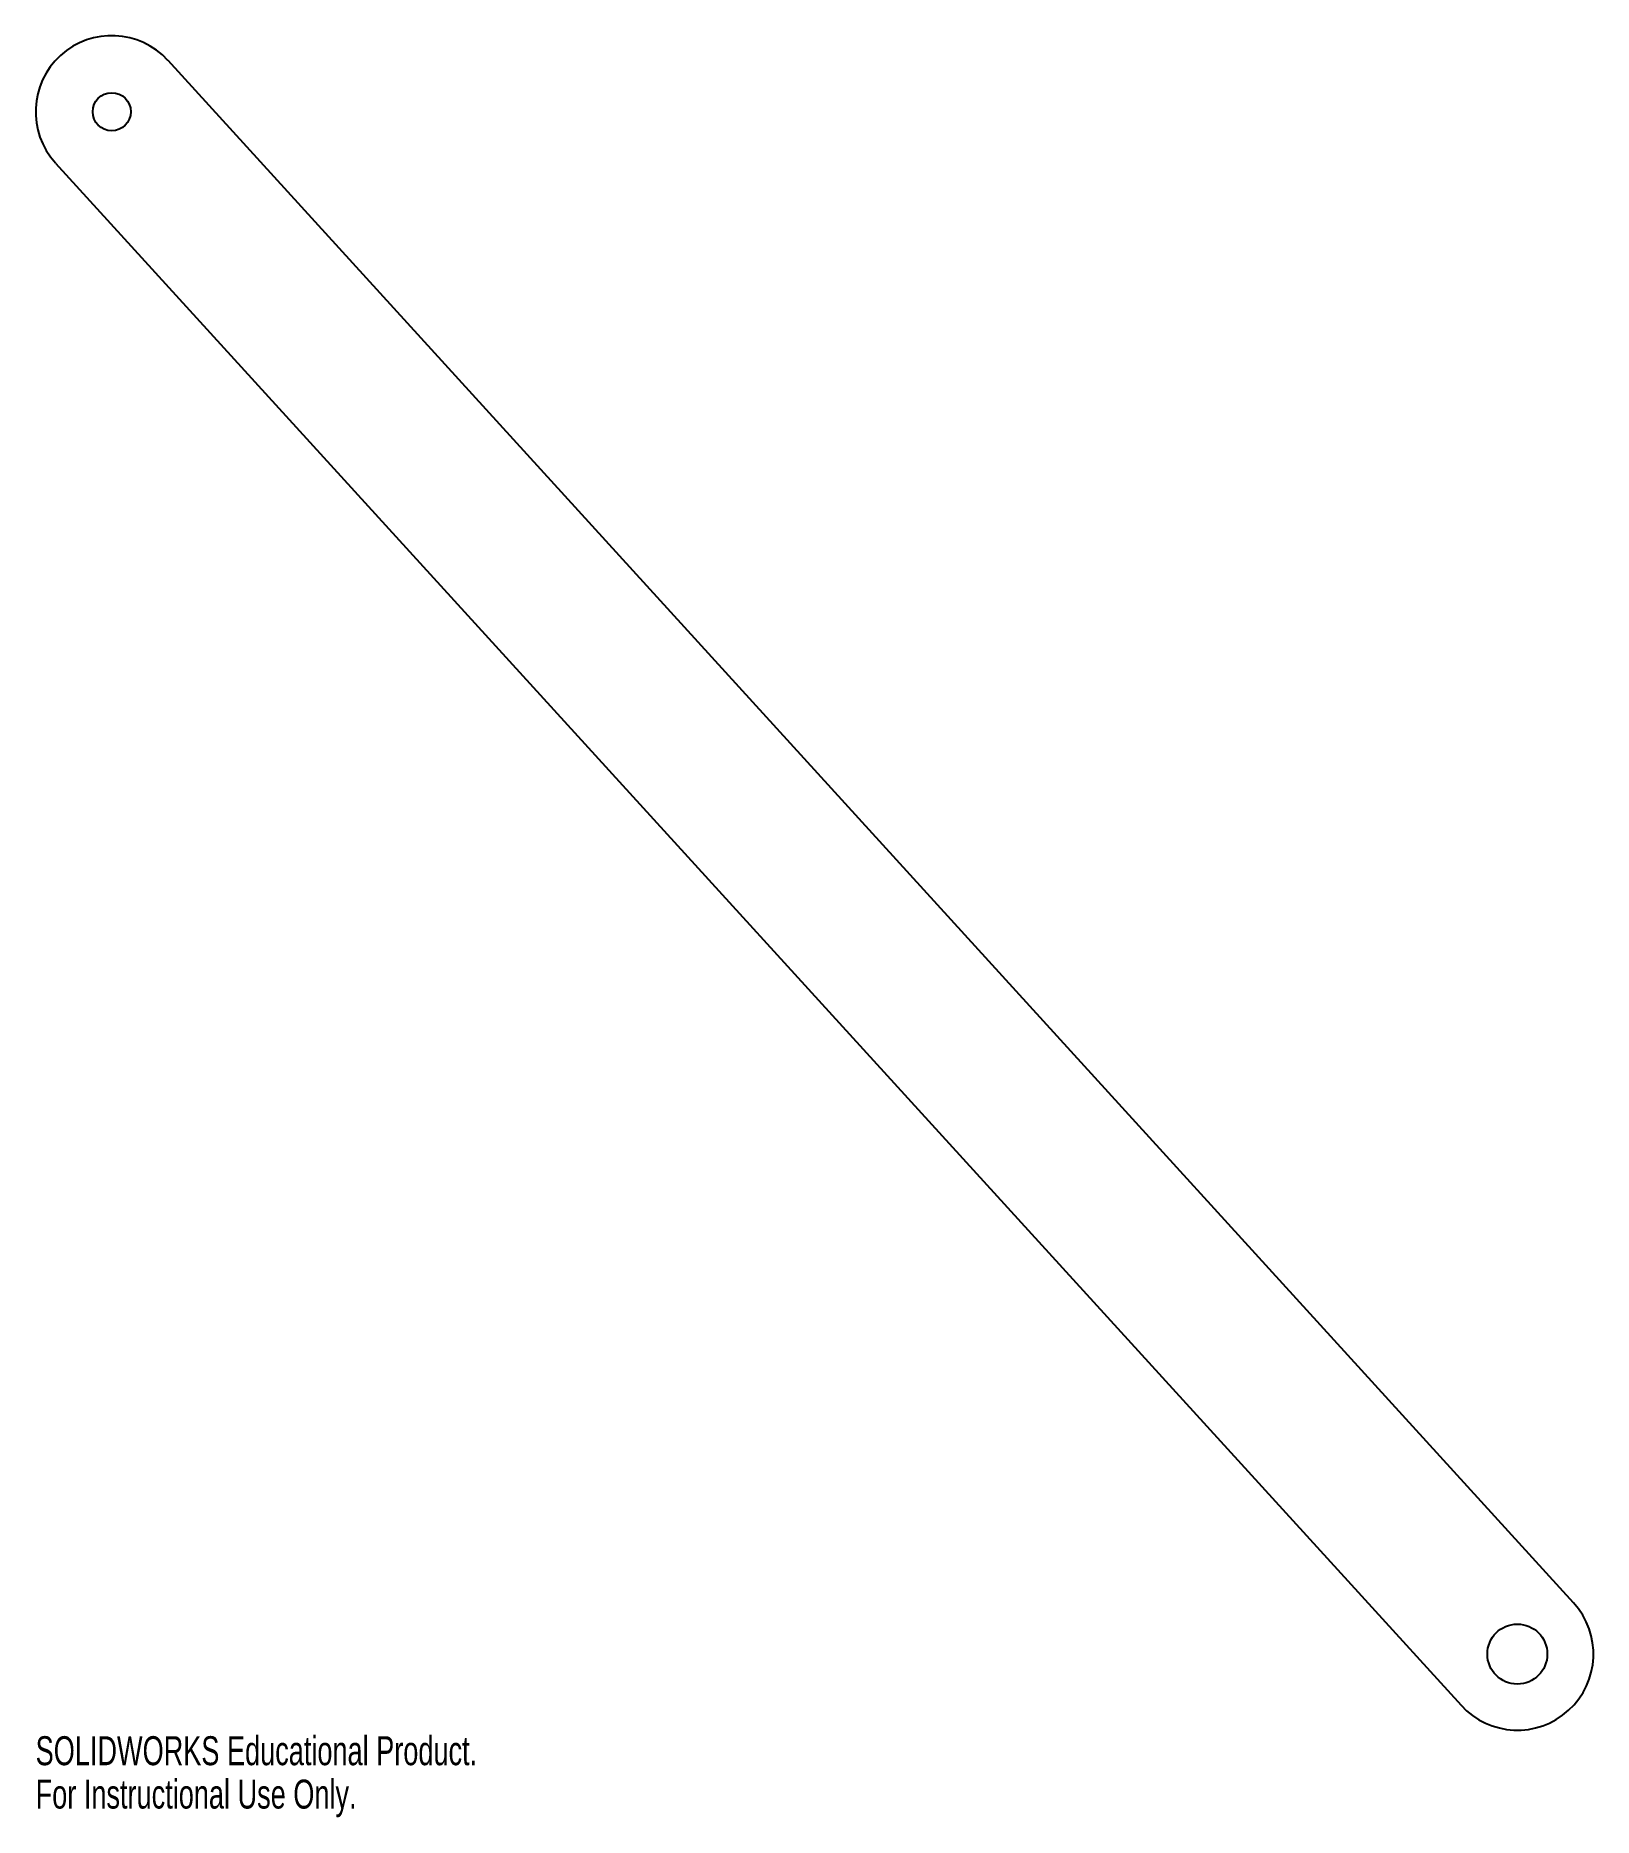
# Model space of a CAD drawing. Header units: inches. Extents: x 0.7 to 11, y -12 to -0.2.
import ezdxf

# ---------------------------------------------------------------- set-up
doc = ezdxf.new("R2010")
doc.units = ezdxf.units.IN
doc.header["$MEASUREMENT"] = 0
doc.styles.add('SLDTEXTSTYLE0', font='TXT', dxfattribs={"width": 0.7})

msp = doc.modelspace()

# ---------------------------------------------------------------- linework, layer by layer
at = {"color": 7, "linetype": 'Continuous', "lineweight": 25}
for p, q in [((10.854, -10.547), (1.62, -0.413)), ((0.88, -1.087), (10.115, -11.221))]:
    msp.add_line(p, q, dxfattribs=at)
for centre, radius in [((1.25, -0.75), 0.125), ((10.485, -10.884), 0.197)]:
    msp.add_circle(centre, radius, dxfattribs=at)
for centre, start, end in [((1.25, -0.75), 42.3415, 222.3415), ((10.485, -10.884), 222.3415, 42.3415)]:
    msp.add_arc(centre, 0.5, start, end, dxfattribs=at)

# ---------------------------------------------------------------- texts
at = {"color": 7, "linetype": 'Continuous', "char_height": 0.1903, "attachment_point": 1, "style": 'SLDTEXTSTYLE0'}
for s, insert in [('SOLIDWORKS Educational Product.', (0.75, -11.424)), ('For Instructional Use Only.', (0.75, -11.709))]:
    msp.add_mtext(s, dxfattribs=dict(at, insert=insert))

doc.saveas('drawing.dxf')
